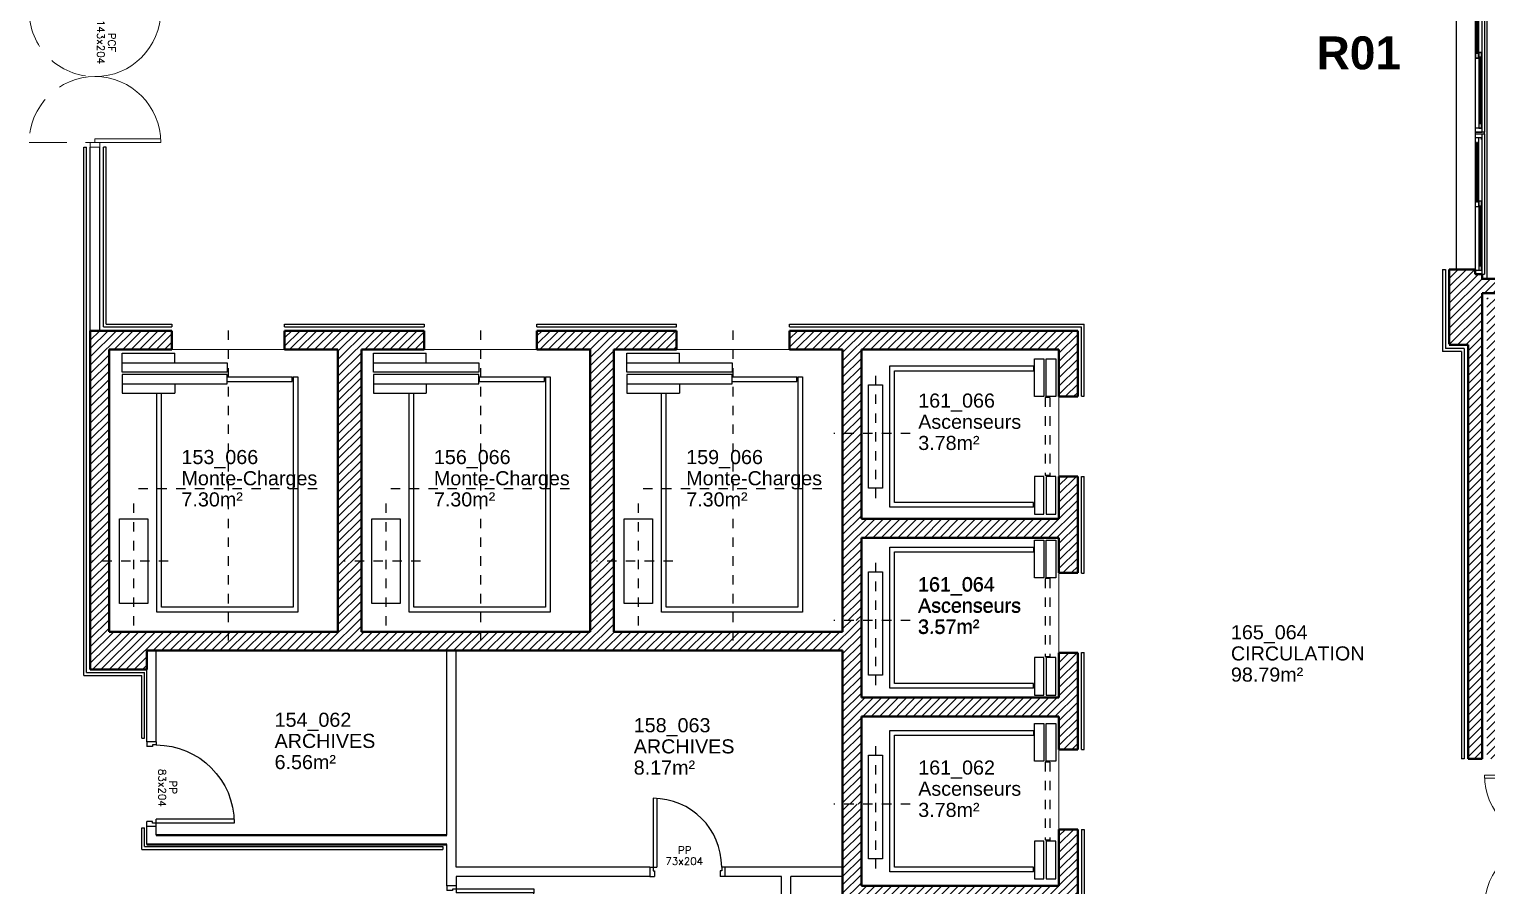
# Model space of a CAD drawing. Header units: metres. Extents: x -8 to 211, y -5 to 120.
# Drawn here: x 151.34 to 166.84, y 61.35 to 70.45 of the extents above; entities that cross this region are included whole.
import ezdxf
from ezdxf.enums import TextEntityAlignment as Align

# ---------------------------------------------------------------- set-up
doc = ezdxf.new("R2010")
doc.units = ezdxf.units.M
doc.header["$LTSCALE"] = 0.8
doc.header["$MEASUREMENT"] = 0
for name, pattern in [('CACHÉ', [0.25, 0.125, -0.125]), ('CONTINU', [0]), ('DISCONTINU', [0.75, 0.5, -0.25]), ('POINTILLÉS', [0.1, 0.05, -0.05])]:
    doc.linetypes.add(name, pattern=pattern)
doc.layers.get('0').update_dxf_attribs({"linetype": 'CONTINUOUS'})
for name, color, linetype in [('A_ACCÈS', 7, 'CONTINUOUS'), ('A_CHASS', 4, 'CONTINUOUS'), ('A_Etiqu_Local', 7, 'CONTINUOUS'), ('A_HACH_STRUC', 7, 'CONTINUOUS'), ('A_MURS_CLOI', 7, 'CONTINUOUS'), ('ARchi-Murs porteurs', 7, 'CONTINUOUS'), ('EQuipement-main courante', 181, 'CONTINUOUS'), ('TEXTE', 8, 'CONTINU')]:
    doc.layers.add(name, color=color, linetype=linetype)
doc.layers.add('A_MURS_STRU', color=7, linetype='CONTINUOUS', lineweight=40)
doc.layers.add('A_PORTE', color=7, linetype='CONTINU', lineweight=0)
doc.styles.add('Attribut', font='arial.ttf')
doc.styles.add('ROMANS8', font='romans8', dxfattribs={"height": 10})
doc.styles.add('TEXT_1', font='arial.ttf', dxfattribs={"height": 0.1})

# ---------------------------------------------------------------- blocks, each defined once
blk = doc.blocks.new('A_Etiqu_Local')
at = {"style": 'Attribut', "flags": 1}
for tag, p in [('CODE_HOPITAL', (-0.446, 1.632)), ('CODE_SITE', (-0.446, 1.407)), ('CODE_BATIMENT', (-0.446, 1.182)), ('CODE_SECTEUR', (-0.446, 0.957)), ('CODE_ETAGE', (-0.446, 0.732)), ('NOM_NORMALISE', (-0.446, -0.843)), ('SECTEUR_ACTIVITE', (-0.446, -1.068)), ('SOUS_SECTEUR_ACTIVITE', (-0.446, -1.293)), ('VOLUME', (-0.446, -1.518)), ('SERVICE', (-0.446, -1.743)), ('CODE_UG', (-0.446, -1.968)), ('CODE_UA', (-0.446, -2.193)), ('CODE_POLE', (-0.446, -2.418)), ('OCCUPANT_EXTERNE', (-0.446, -2.643)), ('DISPONIBILITE', (-0.446, -2.868)), ('ACCES_HANDICAPES', (-0.446, -3.093)), ('NATURE_SOL', (-0.446, -3.318)), ('RISQUE_LABORATOIRE', (-0.446, -3.543)), ('AMIANTE', (-0.446, -3.768))]:
    blk.add_attdef(tag, p, '', height=0.15, dxfattribs=at)
at = {"layer": 'A_Etiqu_Local', "style": 'Attribut'}
for tag, p in [('CODE_PIECE', (-0.446, 0.282)), ('NOM_USAGE', (-0.446, 0.057)), ('SURFACE', (-0.446, -0.168))]:
    blk.add_attdef(tag, p, '', height=0.15, dxfattribs=at)
blk = doc.blocks.new('1310-fencoul')
at = {"color": 0}
for points in [[(0, 0.1), (1.63, 0.1), (1.63, 0.075), (0, 0.075)], [(0, 0), (1.63, 0), (1.63, 0.075), (0, 0.075)], [(0.04, 0.035), (0.845, 0.035), (0.845, 0.005), (0.04, 0.005)], [(1.59, 0.07), (0.785, 0.07), (0.785, 0.04), (1.59, 0.04)]]:
    blk.add_lwpolyline(points, close=True, dxfattribs=at)
for points in [[(0.06, 0.075), (0.06, 0.07), (0.04, 0.07), (0.04, 0.005), (0.06, 0.005), (0.06, 0), (0, 0), (0, 0.075)], [(0.1, 0.005), (0.04, 0.005), (0.04, 0.035), (0.1, 0.035), (0.1, 0.025), (0.09, 0.025), (0.09, 0.015), (0.1, 0.015)], [(0.09, 0.025), (0.795, 0.025), (0.795, 0.015), (0.09, 0.015)], [(0.845, 0.04), (0.785, 0.04), (0.785, 0.07), (0.845, 0.07), (0.845, 0.06), (0.835, 0.06), (0.835, 0.05), (0.845, 0.05)], [(0.785, 0.005), (0.845, 0.005), (0.845, 0.035), (0.785, 0.035), (0.785, 0.025), (0.795, 0.025), (0.795, 0.015), (0.785, 0.015)], [(1.54, 0.06), (0.835, 0.06), (0.835, 0.05), (1.54, 0.05)], [(1.53, 0.04), (1.59, 0.04), (1.59, 0.07), (1.53, 0.07), (1.53, 0.06), (1.54, 0.06), (1.54, 0.05), (1.53, 0.05)], [(1.57, 0.075), (1.57, 0.07), (1.59, 0.07), (1.59, 0.005), (1.57, 0.005), (1.57, 0), (1.63, 0), (1.63, 0.075)]]:
    blk.add_lwpolyline(points, close=True)
blk = doc.blocks.new('P80bt10')
for p, q in [((0.035, 0.93), (0.035, 0.1)), ((0.075, 0.929), (0.075, 0.1)), ((0, 0.1), (0, 0)), ((0, 0.1), (0.035, 0.1)), ((0, 0), (0.05, 0)), ((0.035, 0.1), (0.075, 0.1)), ((0.035, 0.1), (0.035, 0.06)), ((0.035, 0.06), (0.05, 0.06)), ((0.05, 0.06), (0.05, 0)), ((0.865, 0.06), (0.85, 0.06)), ((0.85, 0.06), (0.85, 0)), ((0.9, 0), (0.85, 0)), ((0.865, 0.1), (0.865, 0.06)), ((0.9, 0.1), (0.865, 0.1)), ((0.9, 0.1), (0.9, 0))]:
    blk.add_line(p, q)
blk.add_arc((0.035, 0.1), 0.83, 0, 90)
at = {"style": 'ROMANS8'}
for tag, p in [('DEF', (0.416, 0.239)), ('DIM', (0.409, 0.124))]:
    blk.add_attdef(tag, text='', height=0.08, dxfattribs=at).set_placement(p, align=Align.CENTER)
blk = doc.blocks.new('P70bt10')
for p, q in [((0.035, 0.83), (0.035, 0.1)), ((0.075, 0.829), (0.075, 0.1)), ((0, 0.1), (0, 0)), ((0, 0.1), (0.035, 0.1)), ((0, 0), (0.05, 0)), ((0.035, 0.1), (0.075, 0.1)), ((0.035, 0.1), (0.035, 0.06)), ((0.035, 0.06), (0.05, 0.06)), ((0.05, 0.06), (0.05, 0)), ((0.75, 0.06), (0.75, 0)), ((0.765, 0.06), (0.75, 0.06)), ((0.8, 0), (0.75, 0)), ((0.8, 0.1), (0.765, 0.1)), ((0.765, 0.1), (0.765, 0.06)), ((0.8, 0.1), (0.8, 0))]:
    blk.add_line(p, q)
blk.add_arc((0.035, 0.1), 0.73, 0, 90)
at = {"style": 'ROMANS8'}
for tag, p in [('DEF', (0.372, 0.239)), ('DIM', (0.367, 0.122))]:
    blk.add_attdef(tag, text='', height=0.08, dxfattribs=at).set_placement(p, align=Align.CENTER)
blk = doc.blocks.new('P140-bt10_V&V')
for p, q in [((0.05, 0.75), (0.05, 0.05)), ((0.09, 0.749), (0.09, 0.05)), ((1.41, 0.749), (1.41, 0.05)), ((1.45, 0.75), (1.45, 0.05)), ((0, 0.1), (0, 0)), ((0, 0.1), (0.05, 0.1)), ((0, 0), (0.05, 0)), ((0.05, 0.1), (0.05, 0)), ((0.05, 0.05), (0.09, 0.05)), ((1.45, 0.05), (1.41, 0.05)), ((1.5, 0.1), (1.45, 0.1)), ((1.45, 0.1), (1.45, 0)), ((1.5, 0), (1.45, 0)), ((1.5, 0.1), (1.5, 0)), ((1.5, 0), (1.5, 0))]:
    blk.add_line(p, q)
at = {"linetype": 'DISCONTINU'}
for p, q in [((0.05, -0.65), (0.05, 0.05)), ((1.45, -0.65), (1.45, 0.05))]:
    blk.add_line(p, q, dxfattribs=at)
for centre, start, end in [((0.05, 0.05), 0, 90), ((1.45, 0.05), 90, 180)]:
    blk.add_arc(centre, 0.7, start, end)
for centre, start, end in [((0.05, 0.05), 270, 0), ((1.45, 0.05), 180, 270)]:
    blk.add_arc(centre, 0.7, start, end, dxfattribs=at)
at = {"style": 'ROMANS8'}
for tag, p in [('DEF', (0.387, 0.189)), ('DIM', (0.382, 0.072))]:
    blk.add_attdef(tag, text='', height=0.08, dxfattribs=at).set_placement(p, align=Align.CENTER)

msp = doc.modelspace()

# ---------------------------------------------------------------- hatches: boundary and pattern name
at = {"layer": 'A_HACH_STRUC'}
h = msp.add_hatch(dxfattribs=at)
h.set_pattern_fill('ANSI31', color=8, scale=0.5, angle=359.7696, style=0)
h.set_pattern_definition([(44.7696, (166.4412, 62.69936), (-0.0440161, 0.04437154), [])])
h.paths.add_polyline_path([(167.091, 67.599), (166.841, 67.599), (166.841, 62.699), (167.091, 62.699), (167.091, 62.774)])
h.paths.add_polyline_path([(166.791, 67.649), (166.985, 67.649), (166.991, 67.649), (166.991, 67.799), (166.841, 67.799), (166.791, 67.799), (166.791, 67.849), (166.791, 67.849), (166.716, 67.849), (166.716, 67.899), (166.441, 67.899), (166.441, 67.099), (166.641, 67.099), (166.641, 62.699), (166.791, 62.699)])
h = msp.add_hatch(dxfattribs=at)
h.set_pattern_fill('ANSI31', color=8, scale=0.5, angle=359.7696, style=0)
h.set_pattern_definition([(44.7696, (151.99121, 62.217556), (-0.0440161, 0.04437154), [])])
h.paths.add_polyline_path([(157.558, 67.049), (158.225, 67.049), (158.225, 67.249), (156.741, 67.249), (156.741, 67.049), (157.308, 67.049), (157.308, 64.049), (154.874, 64.049), (154.874, 67.049), (155.541, 67.049), (155.541, 67.249), (154.058, 67.249), (154.058, 67.049), (154.624, 67.049), (154.624, 64.049), (152.191, 64.049), (152.191, 67.049), (152.858, 67.049), (152.858, 67.249), (151.991, 67.249), (151.991, 63.749), (151.991, 63.649), (152.591, 63.649), (152.591, 63.849), (154.491, 63.849), (159.991, 63.849), (159.991, 62.218), (160.191, 62.218), (160.191, 63.149), (162.291, 63.149), (162.291, 62.799), (162.491, 62.799), (162.491, 63.824), (162.291, 63.824), (162.291, 63.349), (160.191, 63.349), (160.191, 64.168), (159.991, 64.168), (159.991, 64.049), (157.558, 64.049)])
h = msp.add_hatch(dxfattribs=at)
h.set_pattern_fill('ANSI31', color=8, scale=0.5, angle=359.7696, style=0)
h.set_pattern_definition([(44.7696, (159.42471, 64.167556), (-0.0440161, 0.0443715), [])])
h.paths.add_polyline_path([(162.491, 67.249), (159.425, 67.249), (159.425, 67.049), (159.991, 67.049), (159.991, 66.156), (160.191, 66.156), (160.191, 67.049), (162.291, 67.049), (162.291, 66.549), (162.491, 66.549)])
h.paths.add_polyline_path([(162.491, 65.699), (162.291, 65.699), (162.291, 65.249), (160.191, 65.249), (160.191, 66.156), (159.991, 66.156), (159.991, 64.168), (160.191, 64.168), (160.191, 65.049), (162.291, 65.049), (162.291, 64.674), (162.491, 64.674)])
h = msp.add_hatch(dxfattribs=at)
h.set_pattern_fill('ANSI31', color=8, scale=0.5, angle=359.7696, style=0)
h.set_pattern_definition([(44.7696, (159.99121, 61.094674), (-0.0440161, 0.0443715), [])])
h.paths.add_polyline_path([(162.491, 61.949), (162.291, 61.949), (162.291, 61.349), (160.191, 61.349), (160.191, 62.218), (159.991, 62.218), (159.991, 61.149), (162.391, 61.149), (162.391, 61.095), (162.491, 61.095), (162.491, 61.295)])

# ---------------------------------------------------------------- linework, layer by layer
at = {"layer": 'A_ACCÈS', "color": 8, "linetype": 'CACHÉ'}
for p, q in [((153.458, 67.251), (153.458, 63.956)), ((156.142, 67.251), (156.142, 63.956)), ((158.825, 67.251), (158.825, 63.956)), ((160.341, 66.77), (160.341, 65.39)), ((160.709, 66.156), (159.897, 66.156)), ((154.404, 65.569), (152.436, 65.569)), ((157.088, 65.569), (155.12, 65.569)), ((159.771, 65.569), (157.803, 65.569)), ((152.452, 65.414), (152.452, 64.034)), ((155.135, 65.414), (155.135, 64.034)), ((157.818, 65.414), (157.818, 64.034)), ((152.82, 64.799), (152.008, 64.799)), ((155.503, 64.799), (154.691, 64.799)), ((158.186, 64.799), (157.374, 64.799)), ((160.341, 64.782), (160.341, 63.402)), ((160.709, 64.168), (159.897, 64.168)), ((160.341, 62.832), (160.341, 61.452)), ((160.709, 62.218), (159.897, 62.218))]:
    msp.add_line(p, q, dxfattribs=at)
at = {"layer": 'A_ACCÈS', "color": 8, "linetype": 'Continuous'}
for p, q in [((152.89, 66.909), (152.89, 67.009)), ((155.563, 66.909), (155.563, 67.009)), ((158.256, 66.909), (158.256, 67.009)), ((152.331, 66.909), (153.448, 66.909)), ((155.004, 66.909), (156.121, 66.909)), ((157.698, 66.909), (158.815, 66.909)), ((160.493, 65.374), (160.493, 66.874)), ((160.493, 66.874), (162.022, 66.874)), ((160.543, 65.424), (160.543, 66.824)), ((160.543, 66.824), (162.022, 66.824)), ((162.022, 66.874), (162.022, 66.824)), ((152.331, 66.684), (153.448, 66.684)), ((152.89, 66.684), (152.89, 66.584)), ((154.138, 66.709), (154.138, 66.759)), ((154.148, 66.759), (154.198, 66.759)), ((154.148, 66.759), (154.148, 64.309)), ((154.198, 66.759), (154.198, 64.259)), ((155.004, 66.684), (156.121, 66.684)), ((155.563, 66.684), (155.563, 66.584)), ((156.131, 66.709), (156.131, 66.759)), ((156.831, 66.759), (156.881, 66.759)), ((156.831, 66.759), (156.831, 64.309)), ((156.881, 66.759), (156.881, 64.259)), ((157.698, 66.684), (158.815, 66.684)), ((158.256, 66.684), (158.256, 66.584)), ((159.515, 66.759), (159.565, 66.759)), ((159.515, 66.759), (159.515, 64.309)), ((159.565, 66.759), (159.565, 64.259)), ((152.698, 64.259), (152.698, 66.584)), ((152.748, 64.309), (152.748, 66.584)), ((155.381, 64.259), (155.381, 66.584)), ((155.431, 64.309), (155.431, 66.584)), ((158.065, 64.259), (158.065, 66.584)), ((158.115, 64.309), (158.115, 66.584)), ((162.193, 66.539), (162.143, 66.539)), ((162.032, 65.699), (162.032, 65.299)), ((162.132, 65.699), (162.032, 65.699)), ((162.132, 65.299), (162.132, 65.699)), ((162.193, 65.709), (162.143, 65.709)), ((162.157, 65.699), (162.157, 65.299)), ((162.257, 65.699), (162.157, 65.699)), ((162.257, 65.299), (162.257, 65.699)), ((162.022, 65.424), (160.543, 65.424)), ((162.022, 65.374), (162.022, 65.424)), ((162.022, 65.374), (160.493, 65.374)), ((162.032, 65.299), (162.132, 65.299)), ((162.157, 65.299), (162.257, 65.299)), ((152.302, 64.349), (152.302, 65.249)), ((152.302, 65.249), (152.602, 65.249)), ((152.602, 65.249), (152.602, 64.349)), ((154.985, 64.349), (154.985, 65.249)), ((154.985, 65.249), (155.285, 65.249)), ((155.285, 65.249), (155.285, 64.349)), ((157.668, 64.349), (157.668, 65.249)), ((157.668, 65.249), (157.968, 65.249)), ((157.968, 65.249), (157.968, 64.349)), ((160.493, 63.449), (160.493, 64.949)), ((160.493, 64.949), (162.022, 64.949)), ((162.022, 64.949), (162.022, 64.899)), ((162.032, 64.624), (162.032, 65.024)), ((162.032, 65.024), (162.132, 65.024)), ((162.132, 65.024), (162.132, 64.624)), ((162.157, 64.624), (162.157, 65.024)), ((162.157, 65.024), (162.257, 65.024)), ((162.257, 65.024), (162.257, 64.624)), ((160.543, 63.499), (160.543, 64.899)), ((160.543, 64.899), (162.022, 64.899)), ((160.266, 63.587), (160.266, 64.687)), ((160.266, 64.687), (160.416, 64.687)), ((160.416, 64.687), (160.416, 63.587)), ((162.132, 64.624), (162.032, 64.624)), ((162.193, 64.614), (162.143, 64.614)), ((162.257, 64.624), (162.157, 64.624)), ((152.602, 64.349), (152.302, 64.349)), ((155.285, 64.349), (154.985, 64.349)), ((157.968, 64.349), (157.668, 64.349)), ((154.198, 64.259), (152.698, 64.259)), ((154.148, 64.309), (152.748, 64.309)), ((156.881, 64.259), (155.381, 64.259)), ((156.831, 64.309), (155.431, 64.309)), ((159.565, 64.259), (158.065, 64.259)), ((159.515, 64.309), (158.115, 64.309)), ((162.032, 63.774), (162.032, 63.374)), ((162.132, 63.774), (162.032, 63.774)), ((162.132, 63.374), (162.132, 63.774)), ((162.193, 63.784), (162.143, 63.784)), ((162.157, 63.774), (162.157, 63.374)), ((162.257, 63.774), (162.157, 63.774)), ((162.257, 63.374), (162.257, 63.774)), ((160.416, 63.587), (160.266, 63.587)), ((162.022, 63.449), (160.493, 63.449)), ((162.022, 63.499), (160.543, 63.499)), ((162.022, 63.449), (162.022, 63.499)), ((162.032, 63.374), (162.132, 63.374)), ((162.157, 63.374), (162.257, 63.374)), ((160.493, 61.499), (160.493, 62.999)), ((160.493, 62.999), (162.022, 62.999)), ((160.543, 61.549), (160.543, 62.949)), ((160.543, 62.949), (162.022, 62.949)), ((162.022, 62.999), (162.022, 62.949)), ((162.032, 62.674), (162.032, 63.074)), ((162.032, 63.074), (162.132, 63.074)), ((162.132, 63.074), (162.132, 62.674)), ((162.157, 62.674), (162.157, 63.074)), ((162.157, 63.074), (162.257, 63.074)), ((162.257, 63.074), (162.257, 62.674)), ((160.266, 61.637), (160.266, 62.737)), ((160.266, 62.737), (160.416, 62.737)), ((160.416, 62.737), (160.416, 61.637)), ((162.132, 62.674), (162.032, 62.674)), ((162.193, 62.664), (162.143, 62.664)), ((162.257, 62.674), (162.157, 62.674)), ((162.032, 61.824), (162.032, 61.424)), ((162.132, 61.824), (162.032, 61.824)), ((162.132, 61.424), (162.132, 61.824)), ((162.193, 61.834), (162.143, 61.834)), ((162.157, 61.824), (162.157, 61.424)), ((162.257, 61.824), (162.157, 61.824)), ((162.257, 61.424), (162.257, 61.824)), ((160.416, 61.637), (160.266, 61.637)), ((162.022, 61.549), (160.543, 61.549)), ((162.022, 61.499), (162.022, 61.549)), ((162.022, 61.499), (160.493, 61.499)), ((162.032, 61.424), (162.132, 61.424)), ((162.157, 61.424), (162.257, 61.424))]:
    msp.add_line(p, q, dxfattribs=at)
at = {"layer": 'A_ACCÈS', "color": 8, "linetype": 'POINTILLÉS'}
for p, q in [((153.448, 66.759), (154.138, 66.759)), ((153.448, 66.709), (154.138, 66.709)), ((154.138, 66.709), (154.138, 66.759)), ((156.131, 66.759), (156.821, 66.759)), ((156.131, 66.709), (156.821, 66.709)), ((156.821, 66.709), (156.821, 66.759)), ((158.815, 66.759), (159.505, 66.759)), ((158.815, 66.709), (159.505, 66.709)), ((159.505, 66.709), (159.505, 66.759)), ((162.143, 64.614), (162.143, 63.784)), ((162.193, 64.614), (162.193, 63.784)), ((162.143, 62.664), (162.143, 61.834)), ((162.193, 62.664), (162.193, 61.834))]:
    msp.add_line(p, q, dxfattribs=at)
at = {"layer": 'A_ACCÈS', "color": 8, "linetype": 'Continuous'}
for points in [[(153.448, 66.909), (153.448, 66.809), (152.331, 66.809), (152.331, 67.009), (152.89, 67.009)], [(156.121, 66.909), (156.121, 66.809), (155.004, 66.809), (155.004, 67.009), (155.563, 67.009)], [(158.815, 66.909), (158.815, 66.809), (157.698, 66.809), (157.698, 67.009), (158.256, 67.009)], [(153.448, 66.684), (153.448, 66.784), (152.331, 66.784), (152.331, 66.584), (152.89, 66.584)], [(153.448, 66.759), (154.138, 66.759)], [(153.448, 66.709), (154.138, 66.709)], [(156.121, 66.684), (156.121, 66.784), (155.004, 66.784), (155.004, 66.584), (155.563, 66.584)], [(156.131, 66.759), (156.821, 66.759)], [(156.131, 66.709), (156.821, 66.709)], [(158.815, 66.684), (158.815, 66.784), (157.698, 66.784), (157.698, 66.584), (158.256, 66.584)], [(158.815, 66.759), (159.505, 66.759)], [(158.815, 66.709), (159.505, 66.709)]]:
    msp.add_lwpolyline(points, dxfattribs=at)
for points in [[(162.032, 66.549), (162.032, 66.949), (162.132, 66.949), (162.132, 66.549)], [(162.157, 66.549), (162.157, 66.949), (162.257, 66.949), (162.257, 66.549)], [(160.266, 65.574), (160.266, 66.674), (160.416, 66.674), (160.416, 65.574)]]:
    msp.add_lwpolyline(points, close=True, dxfattribs=at)
at = {"layer": 'A_ACCÈS', "color": 8, "linetype": 'POINTILLÉS'}
for points in [[(162.143, 66.539), (162.143, 65.709)], [(162.193, 66.539), (162.193, 65.709)]]:
    msp.add_lwpolyline(points, dxfattribs=at)
at = {"layer": 'A_CHASS', "color": 8}
for points in [[(166.716, 69.36), (166.716, 69.34), (166.816, 69.34), (166.816, 69.36)], [(166.776, 67.939), (166.776, 68.574), (166.766, 68.574), (166.766, 67.939)]]:
    msp.add_lwpolyline(points, close=True, dxfattribs=at)
for points in [[(166.716, 69.34), (166.716, 67.849), (166.816, 67.849)], [(166.751, 69.3), (166.751, 68.564), (166.721, 68.564), (166.721, 69.3)], [(166.791, 69.28), (166.786, 69.28), (166.786, 69.3), (166.721, 69.3)], [(166.791, 67.849), (166.791, 69.34)], [(166.816, 69.34), (166.816, 67.849)], [(166.721, 69.28), (166.716, 69.28)], [(166.731, 69.24), (166.721, 69.24)], [(166.741, 69.25), (166.741, 68.614), (166.731, 68.614), (166.731, 69.25)], [(166.741, 69.25), (166.731, 69.25)], [(166.751, 69.24), (166.741, 69.24)], [(166.731, 68.624), (166.721, 68.624)], [(166.751, 68.624), (166.741, 68.624)], [(166.786, 67.889), (166.786, 68.624), (166.756, 68.624), (166.756, 67.889)], [(166.766, 68.564), (166.756, 68.564)], [(166.786, 68.564), (166.776, 68.564)], [(166.786, 67.889), (166.721, 67.889), (166.721, 67.909), (166.716, 67.909)], [(166.766, 67.949), (166.756, 67.949)], [(166.786, 67.949), (166.776, 67.949)], [(166.791, 67.909), (166.786, 67.909)]]:
    msp.add_lwpolyline(points, dxfattribs=at)
at = {"layer": 'A_MURS_CLOI', "color": 8, "linetype": 'Continuous'}
for p, q in [((151.991, 67.249), (151.991, 69.2)), ((152.091, 67.249), (152.091, 69.199)), ((152.591, 62.881), (152.591, 63.849)), ((152.691, 62.881), (152.691, 63.849)), ((155.781, 61.889), (155.781, 63.849)), ((155.781, 61.889), (155.781, 63.849)), ((155.881, 61.549), (155.881, 63.849)), ((152.591, 61.789), (152.591, 61.981)), ((152.691, 61.889), (152.691, 61.981)), ((155.781, 61.349), (155.781, 61.789)), ((157.94, 61.549), (155.881, 61.549)), ((157.94, 61.549), (157.94, 61.449)), ((159.991, 61.549), (158.74, 61.549)), ((158.74, 61.549), (158.74, 61.449)), ((157.94, 61.449), (155.881, 61.449)), ((155.881, 61.449), (155.881, 61.349)), ((159.341, 61.449), (158.74, 61.449)), ((159.341, 61.13), (159.341, 61.449)), ((159.991, 61.449), (159.441, 61.449)), ((159.441, 61.13), (159.441, 61.449)), ((155.881, 61.349), (155.781, 61.349))]:
    msp.add_line(p, q, dxfattribs=at)
at = {"layer": 'A_MURS_STRU', "color": 8, "linetype": 'Continuous'}
for p, q in [((166.441, 67.104), (166.441, 67.899)), ((166.441, 67.899), (166.716, 67.899)), ((166.716, 67.899), (166.716, 67.849)), ((166.791, 67.849), (166.716, 67.849)), ((166.791, 67.849), (166.791, 67.799)), ((166.991, 67.799), (166.791, 67.799)), ((166.791, 67.649), (166.991, 67.649)), ((166.791, 62.699), (166.791, 67.649)), ((151.991, 67.249), (151.991, 63.649)), ((152.858, 67.249), (151.991, 67.249)), ((152.858, 67.049), (152.858, 67.249)), ((155.541, 67.249), (154.058, 67.249)), ((154.058, 67.249), (154.058, 67.049)), ((155.541, 67.049), (155.541, 67.249)), ((158.225, 67.249), (156.741, 67.249)), ((156.741, 67.249), (156.741, 67.049)), ((158.225, 67.049), (158.225, 67.249)), ((162.491, 67.249), (159.425, 67.249)), ((159.425, 67.249), (159.425, 67.049)), ((162.491, 67.249), (162.491, 66.549)), ((152.191, 67.049), (152.191, 64.049)), ((152.858, 67.049), (152.191, 67.049)), ((154.624, 67.049), (154.058, 67.049)), ((154.624, 67.049), (154.624, 64.049)), ((154.874, 67.049), (154.874, 64.049)), ((155.541, 67.049), (154.874, 67.049)), ((157.308, 67.049), (156.741, 67.049)), ((157.308, 67.049), (157.308, 64.049)), ((157.558, 67.049), (157.558, 64.049)), ((158.225, 67.049), (157.558, 67.049)), ((159.991, 67.049), (159.425, 67.049)), ((159.991, 67.049), (159.991, 64.049)), ((162.291, 67.049), (160.191, 67.049)), ((160.191, 67.049), (160.191, 65.249)), ((162.291, 67.049), (162.291, 66.549)), ((166.641, 67.099), (166.441, 67.099)), ((166.641, 67.099), (166.641, 62.699)), ((162.291, 66.549), (162.491, 66.549)), ((162.291, 65.699), (162.291, 65.249)), ((162.491, 65.699), (162.291, 65.699)), ((162.491, 65.699), (162.491, 64.674)), ((162.291, 65.249), (160.191, 65.249)), ((160.191, 65.049), (160.191, 63.349)), ((162.291, 65.049), (160.191, 65.049)), ((162.291, 65.049), (162.291, 64.674)), ((162.291, 64.674), (162.491, 64.674)), ((154.624, 64.049), (152.191, 64.049)), ((157.308, 64.049), (154.874, 64.049)), ((159.991, 64.049), (157.558, 64.049)), ((152.591, 63.849), (152.591, 63.649)), ((159.991, 63.849), (152.591, 63.849)), ((159.991, 63.849), (159.991, 61.149)), ((162.291, 63.824), (162.291, 63.349)), ((162.491, 63.824), (162.291, 63.824)), ((162.491, 63.824), (162.491, 62.799)), ((152.591, 63.649), (151.991, 63.649)), ((160.191, 63.349), (162.291, 63.349)), ((160.191, 63.149), (160.191, 61.349)), ((162.291, 63.149), (160.191, 63.149)), ((162.291, 63.149), (162.291, 62.799)), ((162.491, 62.799), (162.291, 62.799)), ((166.641, 62.699), (166.791, 62.699)), ((155.781, 61.889), (152.691, 61.889)), ((162.291, 61.949), (162.291, 61.349)), ((162.291, 61.949), (162.491, 61.949)), ((162.491, 61.095), (162.491, 61.949)), ((155.781, 61.789), (152.591, 61.789)), ((160.191, 61.349), (162.291, 61.349))]:
    msp.add_line(p, q, dxfattribs=at)
at = {"layer": 'A_MURS_STRU', "color": 8, "linetype": 'Continuous', "lineweight": 0}
for p, q in [((152.858, 67.049), (154.058, 67.049)), ((155.541, 67.049), (156.741, 67.049)), ((158.225, 67.049), (159.425, 67.049)), ((162.291, 66.549), (162.291, 65.699)), ((162.291, 64.674), (162.291, 63.824)), ((162.291, 62.799), (162.291, 61.949))]:
    msp.add_line(p, q, dxfattribs=at)
at = {"layer": 'A_PORTE', "color": 8, "linetype": 'Continuous'}
for p, q in [((166.816, 62.494), (166.816, 62.524)), ((166.816, 62.524), (167.516, 62.524)), ((167.516, 62.494), (166.816, 62.494))]:
    msp.add_line(p, q, dxfattribs=at)
for centre, start, end in [((167.516, 62.524), 180, 270), ((167.516, 61.124), 90, 180)]:
    msp.add_arc(centre, 0.7, start, end, dxfattribs=at)
at = {"layer": 'ARchi-Murs porteurs', "color": 8, "linetype": 'Continuous'}
msp.add_line((158.225, 67.049), (157.558, 67.049), dxfattribs=at)
at = {"layer": 'ARchi-Murs porteurs', "color": 8}
for points in [[(166.841, 92.909), (166.841, 67.799), (166.991, 67.799), (166.991, 92.689), (174.511, 92.689), (174.511, 118.199)], [(166.516, 92.609), (166.516, 67.899)]]:
    msp.add_lwpolyline(points, dxfattribs=at)
at = {"layer": 'EQuipement-main courante', "color": 8}
for p, q in [((151.921, 63.585), (151.921, 69.199)), ((151.921, 69.199), (151.951, 69.199)), ((151.951, 63.615), (151.951, 69.199)), ((152.131, 67.289), (152.131, 69.199)), ((152.161, 69.199), (152.131, 69.199)), ((152.161, 67.319), (152.161, 69.199)), ((166.371, 67.899), (166.401, 67.899)), ((166.371, 67.899), (166.371, 67.029)), ((166.401, 67.899), (166.401, 67.059)), ((152.131, 67.289), (152.858, 67.289)), ((152.161, 67.319), (152.858, 67.319)), ((152.858, 67.319), (152.858, 67.289)), ((154.058, 67.319), (155.541, 67.319)), ((154.058, 67.289), (154.058, 67.319)), ((154.058, 67.289), (155.541, 67.289)), ((155.541, 67.319), (155.541, 67.289)), ((156.741, 67.289), (156.741, 67.319)), ((156.741, 67.319), (158.225, 67.319)), ((156.741, 67.289), (158.225, 67.289)), ((158.225, 67.289), (158.225, 67.319)), ((159.425, 67.319), (162.558, 67.319)), ((159.425, 67.289), (159.425, 67.319)), ((159.425, 67.289), (162.531, 67.289)), ((162.531, 66.552), (162.531, 67.289)), ((162.558, 66.552), (162.558, 67.319)), ((166.571, 67.029), (166.371, 67.029)), ((166.601, 67.059), (166.401, 67.059)), ((166.571, 67.029), (166.571, 62.699)), ((166.601, 67.059), (166.601, 62.699)), ((162.531, 66.552), (162.558, 66.552)), ((162.531, 64.673), (162.531, 65.699)), ((162.531, 65.699), (162.561, 65.699)), ((162.561, 64.673), (162.561, 65.699)), ((162.531, 64.673), (162.561, 64.673)), ((162.531, 62.799), (162.531, 63.827)), ((162.531, 63.827), (162.561, 63.827)), ((162.561, 62.799), (162.561, 63.827)), ((151.921, 63.585), (152.538, 63.585)), ((151.951, 63.615), (152.568, 63.615)), ((152.538, 62.917), (152.538, 63.585)), ((152.568, 62.917), (152.568, 63.615)), ((152.538, 62.917), (152.568, 62.917)), ((162.531, 62.799), (162.561, 62.799)), ((166.601, 62.699), (166.571, 62.699)), ((152.538, 61.736), (152.538, 61.964)), ((152.538, 61.964), (152.568, 61.964)), ((152.568, 61.766), (152.568, 61.964)), ((162.531, 61.949), (162.531, 61.12)), ((162.531, 61.949), (162.561, 61.949)), ((162.561, 61.949), (162.561, 61.12)), ((152.538, 61.736), (155.741, 61.736)), ((152.568, 61.766), (155.741, 61.766)), ((155.741, 61.766), (155.741, 61.736))]:
    msp.add_line(p, q, dxfattribs=at)

# ---------------------------------------------------------------- block references
at = {"layer": 'A_CHASS', "color": 8, "rotation": 270}
msp.add_blockref('1310-fencoul', (166.716, 70.99), dxfattribs=at)
at = {"layer": 'A_Etiqu_Local', "color": 8}
ref = msp.add_blockref('A_Etiqu_Local', (161.241, 66.149), dxfattribs=at)
ref.add_attrib('CODE_PIECE', '161_066', (160.795, 66.431), dxfattribs={"height": 0.15, "style": 'Attribut'})
ref.add_attrib('NOM_USAGE', 'Ascenseurs', (160.795, 66.206), dxfattribs={"height": 0.15, "style": 'Attribut'})
ref.add_attrib('SURFACE', '3.78m²', (160.795, 65.981), dxfattribs={"height": 0.15, "style": 'Attribut'})
ref = msp.add_blockref('A_Etiqu_Local', (153.408, 65.549), dxfattribs=at)
ref.add_attrib('CODE_PIECE', '153_066', (152.961, 65.831), dxfattribs={"height": 0.15, "style": 'Attribut'})
ref.add_attrib('NOM_USAGE', 'Monte-Charges', (152.961, 65.606), dxfattribs={"height": 0.15, "style": 'Attribut'})
ref.add_attrib('SURFACE', '7.30m²', (152.961, 65.381), dxfattribs={"height": 0.15, "style": 'Attribut'})
ref = msp.add_blockref('A_Etiqu_Local', (156.091, 65.549), dxfattribs=at)
ref.add_attrib('CODE_PIECE', '156_066', (155.645, 65.831), dxfattribs={"height": 0.15, "style": 'Attribut'})
ref.add_attrib('NOM_USAGE', 'Monte-Charges', (155.645, 65.606), dxfattribs={"height": 0.15, "style": 'Attribut'})
ref.add_attrib('SURFACE', '7.30m²', (155.645, 65.381), dxfattribs={"height": 0.15, "style": 'Attribut'})
ref = msp.add_blockref('A_Etiqu_Local', (158.775, 65.549), dxfattribs=at)
ref.add_attrib('CODE_PIECE', '159_066', (158.328, 65.831), dxfattribs={"height": 0.15, "style": 'Attribut'})
ref.add_attrib('NOM_USAGE', 'Monte-Charges', (158.328, 65.606), dxfattribs={"height": 0.15, "style": 'Attribut'})
ref.add_attrib('SURFACE', '7.30m²', (158.328, 65.381), dxfattribs={"height": 0.15, "style": 'Attribut'})
ref = msp.add_blockref('A_Etiqu_Local', (161.238, 64.193), dxfattribs=at)
ref.add_attrib('CODE_PIECE', '161_064', (160.791, 64.475), dxfattribs={"height": 0.15, "style": 'Attribut'})
ref.add_attrib('NOM_USAGE', 'Ascenseurs', (160.791, 64.25), dxfattribs={"height": 0.15, "style": 'Attribut'})
ref.add_attrib('SURFACE', '3.57m²', (160.791, 64.025), dxfattribs={"height": 0.15, "style": 'Attribut'})
ref = msp.add_blockref('A_Etiqu_Local', (161.241, 64.199), dxfattribs=at)
ref.add_attrib('CODE_PIECE', '161_064', (160.795, 64.481), dxfattribs={"height": 0.15, "style": 'Attribut'})
ref.add_attrib('NOM_USAGE', 'Ascenseurs', (160.795, 64.256), dxfattribs={"height": 0.15, "style": 'Attribut'})
ref.add_attrib('SURFACE', '3.57m²', (160.795, 64.031), dxfattribs={"height": 0.15, "style": 'Attribut'})
ref = msp.add_blockref('A_Etiqu_Local', (164.566, 63.687), dxfattribs=at)
ref.add_attrib('CODE_PIECE', '165_064', (164.12, 63.969), dxfattribs={"height": 0.15, "style": 'Attribut'})
ref.add_attrib('NOM_USAGE', 'CIRCULATION', (164.12, 63.744), dxfattribs={"height": 0.15, "style": 'Attribut'})
ref.add_attrib('SURFACE', '98.79m²', (164.12, 63.519), dxfattribs={"height": 0.15, "style": 'Attribut'})
ref = msp.add_blockref('A_Etiqu_Local', (154.398, 62.757), dxfattribs=at)
ref.add_attrib('CODE_PIECE', '154_062', (153.951, 63.039), dxfattribs={"height": 0.15, "style": 'Attribut'})
ref.add_attrib('NOM_USAGE', 'ARCHIVES', (153.951, 62.814), dxfattribs={"height": 0.15, "style": 'Attribut'})
ref.add_attrib('SURFACE', '6.56m²', (153.951, 62.589), dxfattribs={"height": 0.15, "style": 'Attribut'})
ref = msp.add_blockref('A_Etiqu_Local', (158.216, 62.699), dxfattribs=at)
ref.add_attrib('CODE_PIECE', '158_063', (157.77, 62.981), dxfattribs={"height": 0.15, "style": 'Attribut'})
ref.add_attrib('NOM_USAGE', 'ARCHIVES', (157.77, 62.756), dxfattribs={"height": 0.15, "style": 'Attribut'})
ref.add_attrib('SURFACE', '8.17m²', (157.77, 62.531), dxfattribs={"height": 0.15, "style": 'Attribut'})
ref = msp.add_blockref('A_Etiqu_Local', (161.241, 62.249), dxfattribs=at)
ref.add_attrib('CODE_PIECE', '161_062', (160.795, 62.531), dxfattribs={"height": 0.15, "style": 'Attribut'})
ref.add_attrib('NOM_USAGE', 'Ascenseurs', (160.795, 62.306), dxfattribs={"height": 0.15, "style": 'Attribut'})
ref.add_attrib('SURFACE', '3.78m²', (160.795, 62.081), dxfattribs={"height": 0.15, "style": 'Attribut'})
at = {"layer": 'A_HACH_STRUC', "color": 8}
ref = msp.add_blockref('P80bt10', (152.591, 61.981), dxfattribs=dict(at, xscale=-1, rotation=270))
ref.add_attrib('DEF', 'PP', dxfattribs={"layer": '0', "height": 0.08, "rotation": 270, "style": 'ROMANS8'}).set_placement((152.83, 62.397), align=Align.CENTER)
ref.add_attrib('DIM', '83x204', dxfattribs={"layer": '0', "height": 0.08, "rotation": 270, "style": 'ROMANS8'}).set_placement((152.716, 62.39), align=Align.CENTER)
msp.add_blockref('P70bt10', (157.94, 61.449), dxfattribs=at).add_auto_attribs({'DEF': 'PP', 'DIM': '73x204'})
at = {"layer": 'A_HACH_STRUC', "color": 8, "rotation": 270}
msp.add_blockref('P80bt10', (155.781, 61.349), dxfattribs=at).add_auto_attribs({'DEF': 'PP', 'DIM': '83x204'})
at = {"layer": 'A_PORTE', "color": 8, "rotation": 270}
msp.add_blockref('P140-bt10_V&V', (151.991, 70.699), dxfattribs=at).add_auto_attribs({'DEF': 'PCF', 'DIM': '143x204'})

# ---------------------------------------------------------------- texts
at = {"layer": 'TEXTE', "color": 8, "insert": (165.031, 70.376), "char_height": 0.35, "width": 8.427, "attachment_point": 1, "rotation": 0.083, "style": 'TEXT_1'}
msp.add_mtext('{\\fArial|b1|i0|c0|p34;R01}', dxfattribs=at)

doc.saveas('drawing.dxf')
